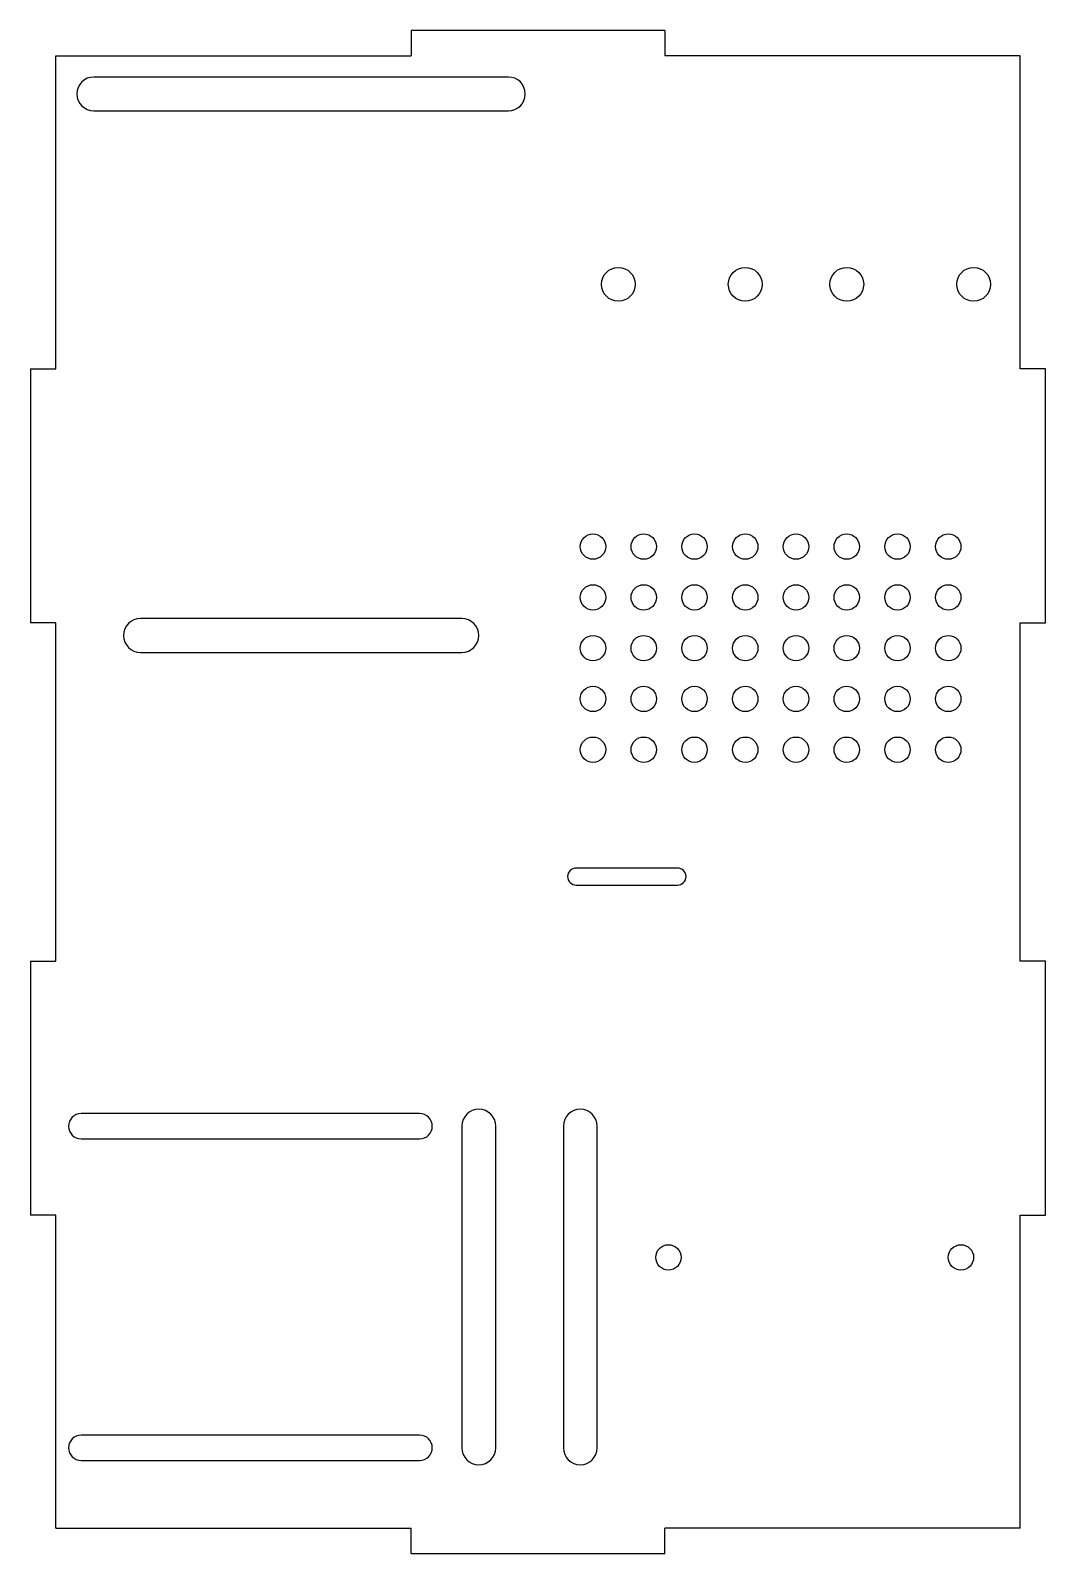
# Model space of a CAD drawing. Header units: millimetres. Extents: x -60 to 60, y -90 to 90.
import ezdxf

# ---------------------------------------------------------------- set-up
doc = ezdxf.new("R2010")
doc.units = ezdxf.units.MM

msp = doc.modelspace()

# ---------------------------------------------------------------- linework, layer by layer
at = {"color": 7, "linetype": 'Continuous', "lineweight": 25}
for p, q in [((15, 90), (-15, 90)), ((-15, 90), (-15, 87)), ((15, 90), (15, 87)), ((-57, 50), (-57, 87)), ((-57, 87), (-15, 87)), ((57, 87), (15, 87)), ((57, 50), (57, 87)), ((-3.5, 84.5), (-52.5, 84.5)), ((-52.5, 80.5), (-3.5, 80.5)), ((-60, 50), (-60, 20)), ((-60, 50), (-57, 50)), ((60, 50), (57, 50)), ((60, 20), (60, 50)), ((-57, 20), (-60, 20)), ((-57, -20), (-57, 20)), ((-9, 20.5), (-47, 20.5)), ((57, 20), (60, 20)), ((57, -20), (57, 20)), ((-47, 16.5), (-9, 16.5)), ((16.5, -9), (4.5, -9)), ((4.5, -11), (16.5, -11)), ((-60, -20), (-60, -50)), ((-60, -20), (-57, -20)), ((60, -20), (57, -20)), ((60, -50), (60, -20)), ((-14, -38), (-54, -38)), ((-9, -39.5), (-9, -77.5)), ((-5, -77.5), (-5, -39.5)), ((3, -39.5), (3, -77.5)), ((7, -77.5), (7, -39.5)), ((-54, -41), (-14, -41)), ((-57, -50), (-60, -50)), ((-57, -87), (-57, -50)), ((57, -50), (60, -50)), ((57, -87), (57, -50)), ((-14, -76), (-54, -76)), ((-54, -79), (-14, -79)), ((-57, -87), (-15, -87)), ((-15, -90), (-15, -87)), ((57, -87), (15, -87)), ((15, -90), (15, -87)), ((-15, -90), (15, -90))]:
    msp.add_line(p, q, dxfattribs=at)
for centre, radius in [((9.5, 60), 2), ((24.5, 60), 2), ((36.5, 60), 2), ((51.5, 60), 2), ((6.5, 29), 1.5), ((12.5, 29), 1.5), ((18.5, 29), 1.5), ((24.5, 29), 1.5), ((30.5, 29), 1.5), ((36.5, 29), 1.5), ((42.5, 29), 1.5), ((48.5, 29), 1.5), ((6.5, 23), 1.5), ((12.5, 23), 1.5), ((18.5, 23), 1.5), ((24.5, 23), 1.5), ((30.5, 23), 1.5), ((36.5, 23), 1.5), ((42.5, 23), 1.5), ((48.5, 23), 1.5), ((6.5, 17), 1.5), ((12.5, 17), 1.5), ((18.5, 17), 1.5), ((24.5, 17), 1.5), ((30.5, 17), 1.5), ((36.5, 17), 1.5), ((42.5, 17), 1.5), ((48.5, 17), 1.5), ((6.5, 11), 1.5), ((12.5, 11), 1.5), ((18.5, 11), 1.5), ((24.5, 11), 1.5), ((30.5, 11), 1.5), ((36.5, 11), 1.5), ((42.5, 11), 1.5), ((48.5, 11), 1.5), ((6.5, 5), 1.5), ((12.5, 5), 1.5), ((18.5, 5), 1.5), ((24.5, 5), 1.5), ((30.5, 5), 1.5), ((36.5, 5), 1.5), ((42.5, 5), 1.5), ((48.5, 5), 1.5), ((15.42, -55), 1.5), ((50, -55), 1.5)]:
    msp.add_circle(centre, radius, dxfattribs=at)
for centre, radius, start, end in [((-52.5, 82.5), 2, 90, 270), ((-3.5, 82.5), 2, 270, 90), ((-47, 18.5), 2, 90, 270), ((-9, 18.5), 2, 270, 90), ((4.5, -10), 1, 90, 270), ((16.5, -10), 1, 270, 90), ((-7, -39.5), 2, 0, 180), ((5, -39.5), 2, 0, 180), ((-54, -39.5), 1.5, 90, 270), ((-14, -39.5), 1.5, 270, 90), ((-54, -77.5), 1.5, 90, 270), ((-14, -77.5), 1.5, 270, 90), ((-7, -77.5), 2, 180, 0), ((5, -77.5), 2, 180, 0)]:
    msp.add_arc(centre, radius, start, end, dxfattribs=at)

doc.saveas('drawing.dxf')
